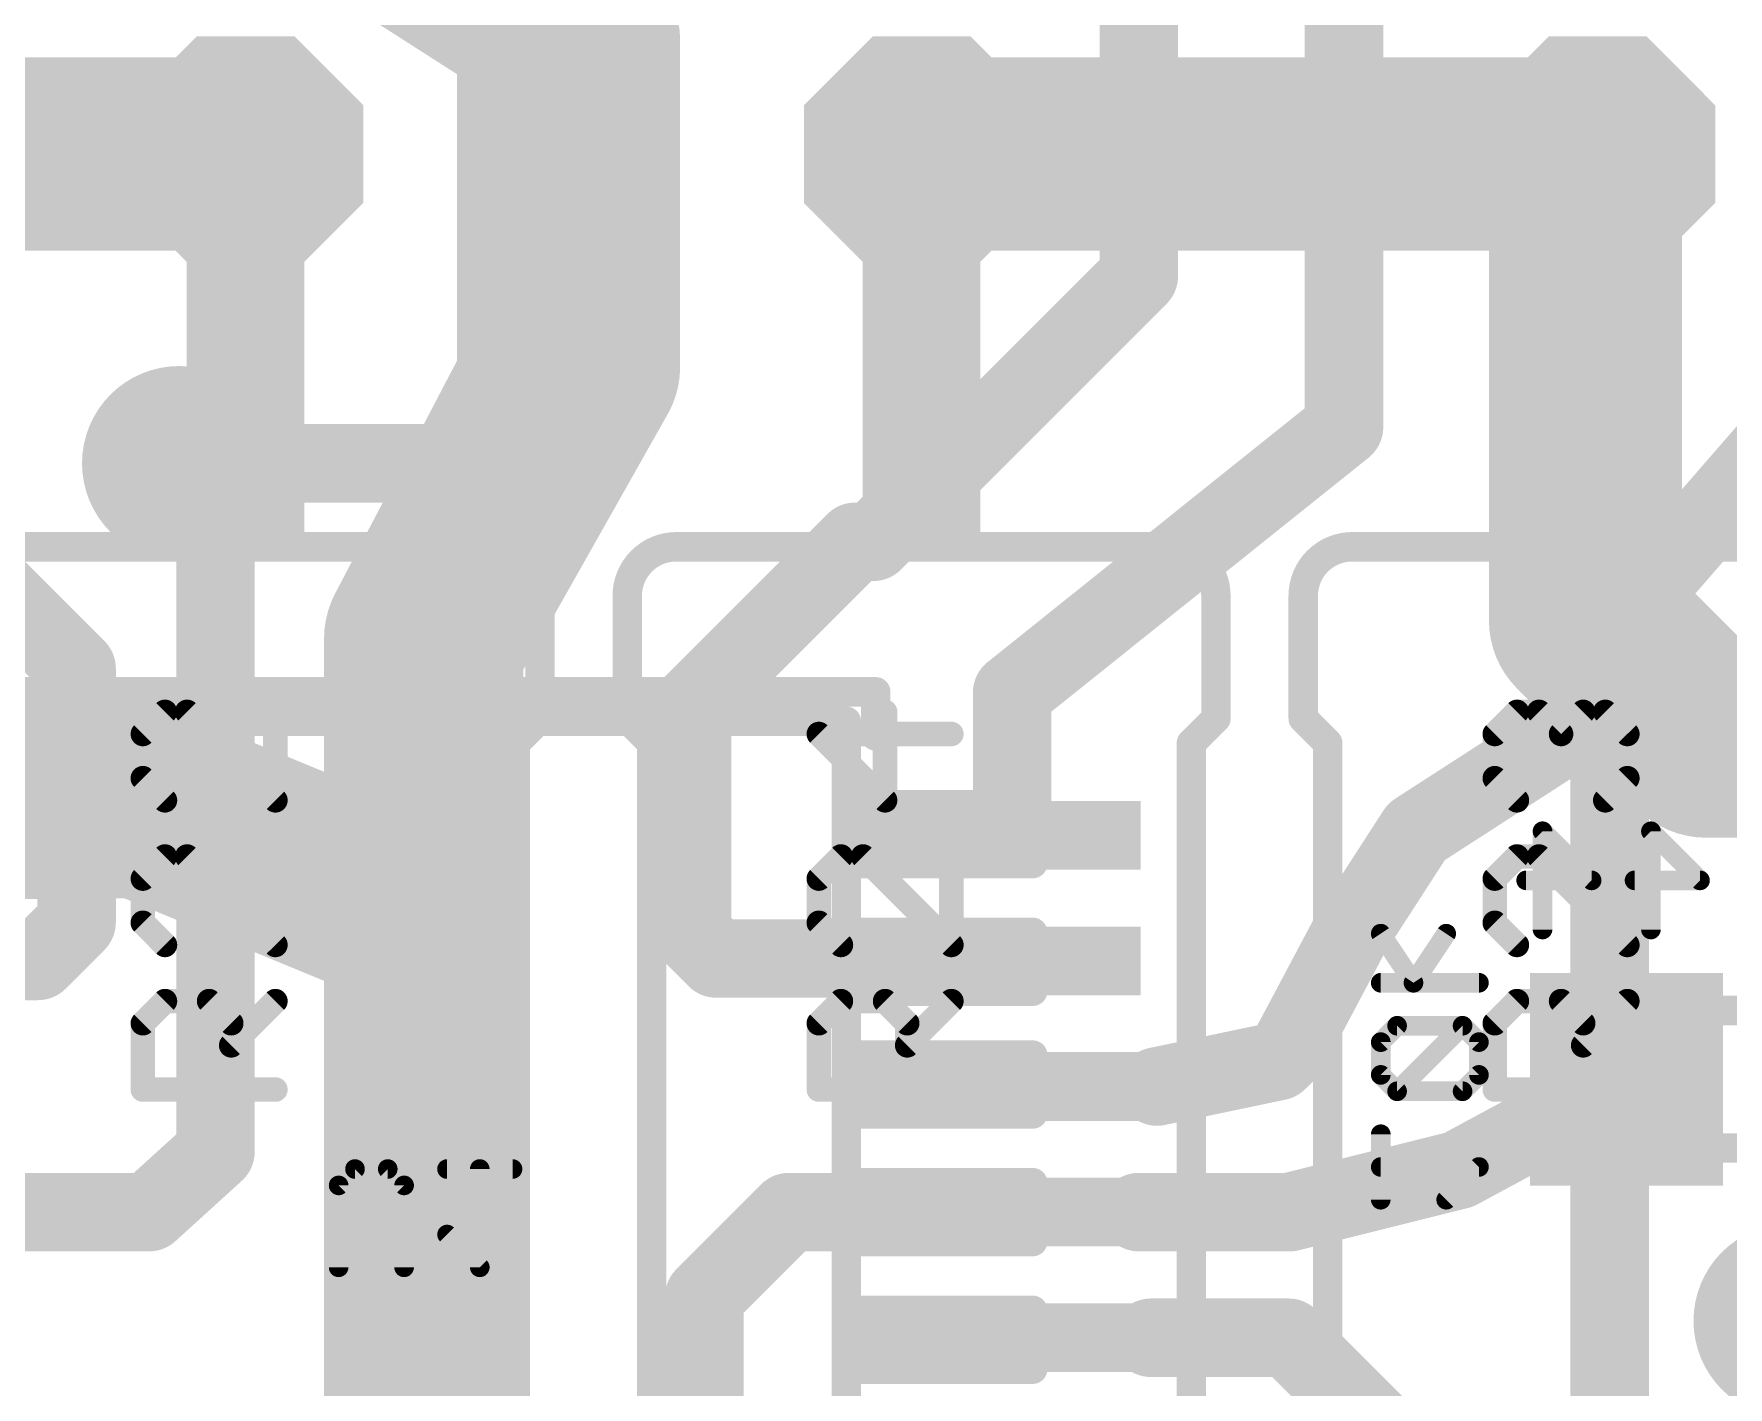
# Model space of a CAD drawing. Header units: inches. Extents: x -5 to 142, y -3 to 122.
# Drawn here: x 110.9 to 119.68, y 67.72 to 74.72 of the extents above; entities that cross this region are included whole.
import ezdxf

# ---------------------------------------------------------------- set-up
doc = ezdxf.new("R2010")
doc.units = ezdxf.units.IN
doc.header["$MEASUREMENT"] = 0
for name, color, linetype in [('1', 22, 'Continuous'), ('16', 175, 'Continuous'), ('17', 82, 'Continuous'), ('18', 82, 'Continuous'), ('2', 175, 'Continuous'), ('21', 253, 'Continuous'), ('22', 253, 'Continuous'), ('25', 253, 'Continuous'), ('26', 253, 'Continuous'), ('28', 253, 'Continuous'), ('51', 253, 'Continuous'), ('52', 253, 'Continuous')]:
    doc.layers.add(name, color=color, linetype=linetype)

# ---------------------------------------------------------------- blocks, each defined once
blk = doc.blocks.new('RECT')
blk.add_solid([(-0.5, -0.5), (0.5, -0.5), (-0.5, 0.5), (0.5, 0.5)])
blk = doc.blocks.new('OCTAGONP')
at = {"const_width": 0.5}
blk.add_lwpolyline([(-0.25, -0.1036), (-0.25, 0.1036), (-0.1036, 0.25), (0.1036, 0.25), (0.25, 0.1036), (0.25, -0.1036), (0.1036, -0.25), (-0.1036, -0.25), (-0.25, -0.1036), (-0.25, 0.1036)], dxfattribs=at)
blk = doc.blocks.new('ROUNDP')
at = {"const_width": 0.5}
blk.add_lwpolyline([(0, -0.25, 1), (0, 0.25, 1), (0, -0.25)], format="xyb", dxfattribs=at)
blk = doc.blocks.new('ROUNDV')
at = {"const_width": 0.5}
blk.add_lwpolyline([(0, -0.25, 1), (0, 0.25, 1), (0, -0.25)], format="xyb", dxfattribs=at)

msp = doc.modelspace()

# ---------------------------------------------------------------- linework, layer by layer
at = {"layer": '1'}
for points, const_width in [([(112.1875, 75.6875), (113.75, 74.6875)], 1), ([(113.75, 74.6875), (113.75, 73)], 1), ([(108.5, 74.1), (112, 74.1)], 1), ([(115.5, 74.1), (119, 74.1)], 1), ([(113.75, 73), (112.9375, 71.5625)], 1), ([(120.3125, 73.0625), (119.0625, 71.625)], 0.4064), ([(112.9375, 71.5625), (112.9375, 65.5)], 1), ([(119.0625, 71.625), (119.0625, 66.9375)], 0.4064)]:
    msp.add_lwpolyline(points, dxfattribs=dict(at, const_width=const_width))
for points, const_width in [([(114, 74.6875, 1), (113.5, 74.6875)], 0.5), ([(113.6152, 74.4769, 1), (113.8848, 74.8981)], 0.5), ([(112, 73.85, 1), (112, 74.35)], 0.5), ([(115.5, 74.35, 1), (115.5, 73.85)], 0.5), ([(119, 73.85, 1), (119, 74.35)], 0.5), ([(113.9676, 72.877, 1), (113.5324, 73.123)], 0.5), ([(113.5, 73, 1), (114, 73)], 0.5), ([(113.1875, 71.5625, 1), (112.6875, 71.5625)], 0.5), ([(112.7199, 71.6855, 1), (113.1551, 71.4395)], 0.5), ([(119.1641, 71.625, 1), (118.9609, 71.625)], 0.2032), ([(118.9858, 71.6917, 1), (119.1392, 71.5583)], 0.2032)]:
    msp.add_lwpolyline(points, format="xyb", dxfattribs=dict(at, const_width=const_width))
at = {"layer": '16'}
for points, const_width in [([(113.5938, 77.5312), (113.5938, 72.9062)], 1), ([(116.625, 73.4688), (116.625, 76.7188)], 0.4064), ([(117.6875, 76.1875), (117.6875, 72.6875)], 0.4064), ([(115.25, 72.0938), (116.625, 73.4688)], 0.4064), ([(113.5938, 72.9062), (112.9062, 71.5938)], 1), ([(111.125, 71.4375), (109.9375, 72.625)], 0.4064), ([(117.6875, 72.6875), (115.9688, 71.3125)], 0.4064), ([(111.8438, 72.1562), (111.6562, 72.5)], 0.4064), ([(111.8438, 68.9375), (111.8438, 72.1562)], 0.4064), ([(114.3125, 71.25), (115.1562, 72.0938)], 0.4064), ([(115.1562, 72.0938), (115.25, 72.0938)], 0.4064), ([(112.9062, 71.5938), (112.9062, 66.2812)], 1), ([(111.125, 70.125), (111.125, 71.4375)], 0.4064), ([(115.9688, 71.3125), (115.9688, 70.766)], 0.4064), ([(114.3125, 70.0625), (114.3125, 71.25)], 0.4064), ([(119.0312, 71.2188), (118.0625, 70.5938)], 0.4064), ([(133.875, 71.25), (119.0312, 71.2188)], 0.4064), ([(115.9688, 70.766), (115.8786, 70.575)], 0.3048), ([(118.0625, 70.5938), (117.7188, 70.0625)], 0.4064), ([(110.925, 69.925), (111.125, 70.125)], 0.4064), ([(114.4375, 69.9375), (114.3125, 70.0625)], 0.4064), ([(117.7188, 70.0625), (117.4, 69.4625)], 0.4064), ([(109.8715, 69.925), (110.925, 69.925)], 0.4064), ([(115.0312, 69.9375), (114.4375, 69.9375)], 0.4064), ([(115.4188, 69.925), (115.0312, 69.9375)], 0.3048), ([(115.8786, 69.925), (115.4188, 69.925)], 0.3048), ([(117.4, 69.4625), (117.3438, 69.4062)], 0.4064), ([(117.3438, 69.4062), (116.7188, 69.275)], 0.4064), ([(119.15, 69.3125), (118.2812, 68.8438)], 0.4064), ([(116.7188, 69.275), (115.8786, 69.275)], 0.3048), ([(111.5, 68.625), (111.8438, 68.9375)], 0.4064), ([(118.2812, 68.8438), (117.4062, 68.625)], 0.4064), ([(109.8715, 68.625), (111.5, 68.625)], 0.4064), ([(114.8125, 68.625), (114.375, 68.1875)], 0.4064), ([(115.8786, 68.625), (114.8125, 68.625)], 0.4064), ([(116.625, 68.625), (115.8786, 68.625)], 0.3048), ([(117.4062, 68.625), (116.625, 68.625)], 0.4064), ([(114.375, 68.1875), (114.375, 66.3125)], 0.4064), ([(116.6875, 67.975), (117.4, 67.975)], 0.4064), ([(117.4, 67.975), (117.875, 67.5)], 0.4064), ([(115.8786, 67.975), (115.9375, 68)], 0.3048), ([(115.9375, 68), (116.6875, 67.975)], 0.3048)]:
    msp.add_lwpolyline(points, dxfattribs=dict(at, const_width=const_width))
for points, const_width in [([(116.6968, 73.3969, 1), (116.5532, 73.5406)], 0.2032), ([(116.5234, 73.4688, 1), (116.7266, 73.4688)], 0.2032), ([(113.8152, 72.7902, 1), (113.3723, 73.0223)], 0.5), ([(113.3438, 72.9062, 1), (113.8438, 72.9062)], 0.5), ([(117.751, 72.6082, 1), (117.624, 72.7668)], 0.2032), ([(117.5859, 72.6875, 1), (117.7891, 72.6875)], 0.2032), ([(111.7454, 72.5487, 1), (111.5671, 72.4513)], 0.2032), ([(111.9454, 72.1562, 1), (111.7421, 72.1562)], 0.2032), ([(111.7546, 72.1076, 1), (111.9329, 72.2049)], 0.2032), ([(115.1562, 72.1953, 1), (115.1562, 71.9922)], 0.2032), ([(115.2281, 72.0219, 1), (115.0844, 72.1656)], 0.2032), ([(115.25, 71.9922, 1), (115.25, 72.1953)], 0.2032), ([(115.1782, 72.1656, 1), (115.3218, 72.0219)], 0.2032), ([(113.1562, 71.5938, 1), (112.6562, 71.5938)], 0.5), ([(112.6848, 71.7098, 1), (113.1277, 71.4777)], 0.5), ([(111.2266, 71.4375, 1), (111.0234, 71.4375)], 0.2032), ([(111.0532, 71.3657, 1), (111.1968, 71.5093)], 0.2032), ([(116.0704, 71.3125, 1), (115.8671, 71.3125)], 0.2032), ([(114.4141, 71.25, 1), (114.2109, 71.25)], 0.2032), ([(114.2407, 71.3218, 1), (114.3843, 71.1782)], 0.2032), ([(115.9053, 71.3918, 1), (116.0322, 71.2332)], 0.2032), ([(119.031, 71.3203, 1), (119.0315, 71.1172)], 0.2032), ([(119.0863, 71.1334, 1), (118.9762, 71.3041)], 0.2032), ([(116.0377, 70.7335, 1), (115.8998, 70.7986)], 0.1524), ([(115.8671, 70.766, 1), (116.0704, 70.766)], 0.2032), ([(118.1478, 70.5386, 1), (117.9772, 70.6489)], 0.2032), ([(118.0074, 70.6791, 1), (118.1176, 70.5084)], 0.2032), ([(115.8096, 70.6075, 1), (115.9475, 70.5425)], 0.1524), ([(111.1968, 70.0532, 1), (111.0532, 70.1968)], 0.2032), ([(111.0234, 70.125, 1), (111.2266, 70.125)], 0.2032), ([(114.3843, 70.1343, 1), (114.2407, 69.9907)], 0.2032), ([(117.6334, 70.1177, 1), (117.8041, 70.0073)], 0.2032), ([(117.8085, 70.0148, 1), (117.629, 70.1102)], 0.2032), ([(110.8532, 69.9968, 1), (110.9968, 69.8532)], 0.2032), ([(110.925, 69.8234, 1), (110.925, 70.0266)], 0.2032), ([(114.2109, 70.0625, 1), (114.4141, 70.0625)], 0.2032), ([(114.4375, 70.0391, 1), (114.4375, 69.8359)], 0.2032), ([(114.3657, 69.8657, 1), (114.5093, 70.0093)], 0.2032), ([(115.0312, 69.8359, 1), (115.0312, 70.0391)], 0.2032), ([(115.0337, 70.0137, 1), (115.0288, 69.8613)], 0.1524), ([(115.4188, 70.0012, 1), (115.4188, 69.8488)], 0.1524), ([(115.4163, 69.8488, 1), (115.4212, 70.0012)], 0.1524), ([(115.8786, 69.8488, 1), (115.8786, 70.0012)], 0.1524), ([(117.4718, 69.3907, 1), (117.3282, 69.5343)], 0.2032), ([(117.2719, 69.4781, 1), (117.4156, 69.3344)], 0.2032), ([(117.3103, 69.5102, 1), (117.4897, 69.4148)], 0.2032), ([(117.3646, 69.3068, 1), (117.3229, 69.5057)], 0.2032), ([(119.1982, 69.2231, 1), (119.1018, 69.4019)], 0.2032), ([(115.8786, 69.3512, 1), (115.8786, 69.1988)], 0.1524), ([(116.6979, 69.3744, 1), (116.7396, 69.1756)], 0.2032), ([(116.7188, 69.1988, 1), (116.7188, 69.3512)], 0.1524), ([(111.9121, 68.8623, 1), (111.7754, 69.0127)], 0.2032), ([(111.7421, 68.9375, 1), (111.9454, 68.9375)], 0.2032), ([(118.3059, 68.7452, 1), (118.2566, 68.9423)], 0.2032), ([(118.233, 68.9332, 1), (118.3295, 68.7543)], 0.2032), ([(111.4317, 68.7002, 1), (111.5683, 68.5498)], 0.2032), ([(111.5, 68.5234, 1), (111.5, 68.7266)], 0.2032), ([(114.8125, 68.7266, 1), (114.8125, 68.5234)], 0.2032), ([(114.8843, 68.5532, 1), (114.7407, 68.6968)], 0.2032), ([(115.8786, 68.7012, 1), (115.8786, 68.5488)], 0.1524), ([(115.8786, 68.5234, 1), (115.8786, 68.7266)], 0.2032), ([(116.625, 68.7266, 1), (116.625, 68.5234)], 0.2032), ([(116.625, 68.5488, 1), (116.625, 68.7012)], 0.1524), ([(117.3816, 68.7236, 1), (117.4309, 68.5264)], 0.2032), ([(117.4062, 68.5234, 1), (117.4062, 68.7266)], 0.2032), ([(114.4766, 68.1875, 1), (114.2734, 68.1875)], 0.2032), ([(114.3032, 68.2593, 1), (114.4468, 68.1157)], 0.2032), ([(116.6875, 68.0766, 1), (116.6875, 67.8734)], 0.2032), ([(117.4718, 68.0468, 1), (117.3282, 67.9032)], 0.2032), ([(117.4, 67.8734, 1), (117.4, 68.0766)], 0.2032), ([(115.8488, 68.0452, 1), (115.9083, 67.9048)], 0.1524), ([(115.94, 68.0762, 1), (115.935, 67.9238)], 0.1524), ([(115.9673, 67.9298, 1), (115.9077, 68.0702)], 0.1524), ([(116.685, 67.8988, 1), (116.69, 68.0512)], 0.1524)]:
    msp.add_lwpolyline(points, format="xyb", dxfattribs=dict(at, const_width=const_width))
at = {"layer": '2'}
for points, const_width in [([(114.0312, 73.125), (114.0312, 74.9375)], 0.4064), ([(118.9375, 74.0375), (119, 74.1)], 1), ([(118.9375, 71.6875), (118.9375, 74.0375)], 1), ([(113.4062, 72.5), (114.0312, 73.125)], 0.4064), ([(111.6562, 72.5), (113.4062, 72.5)], 0.4064), ([(119.5625, 71.0625), (118.9375, 71.6875)], 1), ([(121.125, 71.0625), (119.5625, 71.0625)], 1), ([(96.3438, 70.625), (111.4688, 70.75)], 1), ([(111.4688, 70.75), (112.9062, 70.1562)], 1), ([(112.9062, 70.1562), (112.9062, 65.5312)], 1)]:
    msp.add_lwpolyline(points, dxfattribs=dict(at, const_width=const_width))
for points, const_width in [([(119.1768, 73.9232, 1), (118.8232, 74.2768)], 0.5), ([(119.1875, 74.0375, 1), (118.6875, 74.0375)], 0.5), ([(118.7607, 74.2143, 1), (119.1143, 73.8607)], 0.5), ([(114.1031, 73.0532, 1), (113.9594, 73.1968)], 0.2032), ([(113.9296, 73.125, 1), (114.1329, 73.125)], 0.2032), ([(111.6562, 72.6016, 1), (111.6562, 72.3984)], 0.2032), ([(113.3344, 72.5718, 1), (113.4781, 72.4282)], 0.2032), ([(113.4062, 72.3984, 1), (113.4062, 72.6016)], 0.2032), ([(119.1143, 71.8643, 1), (118.7607, 71.5107)], 0.5), ([(118.6875, 71.6875, 1), (119.1875, 71.6875)], 0.5), ([(119.5625, 71.3125, 1), (119.5625, 70.8125)], 0.5), ([(119.3857, 70.8857, 1), (119.7393, 71.2393)], 0.5), ([(111.5642, 70.9811, 1), (111.3733, 70.5189)], 0.5), ([(111.4708, 70.5, 1), (111.4667, 71)], 0.5), ([(113.1562, 70.1562, 1), (112.6562, 70.1562)], 0.5), ([(112.8108, 69.9252, 1), (113.0017, 70.3873)], 0.5)]:
    msp.add_lwpolyline(points, format="xyb", dxfattribs=dict(at, const_width=const_width))
at = {"layer": '21', "const_width": 0.1524}
for points in [[(113.27, 72.068), (110.73, 72.068)], [(114.23, 72.068), (116.77, 72.068)], [(120.27, 72.068), (117.73, 72.068)], [(113.524, 71.814), (113.524, 71.179)], [(113.976, 71.814), (113.976, 71.179)], [(117.024, 71.814), (117.024, 71.179)], [(117.476, 71.814), (117.476, 71.179)], [(113.397, 71.052), (113.524, 71.179)], [(114.103, 71.052), (113.976, 71.179)], [(116.897, 71.052), (117.024, 71.179)], [(117.603, 71.052), (117.476, 71.179)], [(113.397, 71.052), (113.397, 64.448)], [(114.103, 64.448), (114.103, 71.052)], [(116.897, 64.448), (116.897, 71.052)], [(117.603, 71.052), (117.603, 64.448)]]:
    msp.add_lwpolyline(points, dxfattribs=at)
at = {"layer": '21'}
for points, const_width in [([(113.524, 71.814, 0.4142), (113.27, 72.068)], 0.1524), ([(113.27, 72.1061, 1), (113.27, 72.0299)], 0.0762), ([(113.27, 72.0299, 1), (113.27, 72.1061)], 0.0762), ([(114.23, 72.068, 0.4142), (113.976, 71.814)], 0.1524), ([(114.23, 72.1061, 1), (114.23, 72.0299)], 0.0762), ([(114.23, 72.0299, 1), (114.23, 72.1061)], 0.0762), ([(117.024, 71.814, 0.4142), (116.77, 72.068)], 0.1524), ([(116.77, 72.1061, 1), (116.77, 72.0299)], 0.0762), ([(116.77, 72.0299, 1), (116.77, 72.1061)], 0.0762), ([(117.73, 72.068, 0.4142), (117.476, 71.814)], 0.1524), ([(117.73, 72.1061, 1), (117.73, 72.0299)], 0.0762), ([(117.73, 72.0299, 1), (117.73, 72.1061)], 0.0762), ([(113.5621, 71.814, 1), (113.4859, 71.814)], 0.0762), ([(113.4859, 71.814, 1), (113.5621, 71.814)], 0.0762), ([(114.0141, 71.814, 1), (113.9379, 71.814)], 0.0762), ([(113.9379, 71.814, 1), (114.0141, 71.814)], 0.0762), ([(117.0621, 71.814, 1), (116.9859, 71.814)], 0.0762), ([(116.9859, 71.814, 1), (117.0621, 71.814)], 0.0762), ([(117.5141, 71.814, 1), (117.4379, 71.814)], 0.0762), ([(117.4379, 71.814, 1), (117.5141, 71.814)], 0.0762), ([(113.5509, 71.1521, 1), (113.4971, 71.2059)], 0.0762), ([(114.0029, 71.2059, 1), (113.9491, 71.1521)], 0.0762), ([(117.0509, 71.1521, 1), (116.9971, 71.2059)], 0.0762), ([(117.5029, 71.2059, 1), (117.4491, 71.1521)], 0.0762), ([(113.4859, 71.179, 1), (113.5621, 71.179)], 0.0762), ([(113.9379, 71.179, 1), (114.0141, 71.179)], 0.0762), ([(116.9859, 71.179, 1), (117.0621, 71.179)], 0.0762), ([(117.4379, 71.179, 1), (117.5141, 71.179)], 0.0762), ([(113.4351, 71.052, 1), (113.3589, 71.052)], 0.0762), ([(113.3701, 71.0789, 1), (113.4239, 71.0251)], 0.0762), ([(114.1411, 71.052, 1), (114.0649, 71.052)], 0.0762), ([(114.0761, 71.0251, 1), (114.1299, 71.0789)], 0.0762), ([(116.9351, 71.052, 1), (116.8589, 71.052)], 0.0762), ([(116.8701, 71.0789, 1), (116.9239, 71.0251)], 0.0762), ([(117.6411, 71.052, 1), (117.5649, 71.052)], 0.0762), ([(117.5761, 71.0251, 1), (117.6299, 71.0789)], 0.0762)]:
    msp.add_lwpolyline(points, format="xyb", dxfattribs=dict(at, const_width=const_width))
at = {"layer": '22', "const_width": 0.1524}
for points in [[(110.4874, 71.3174), (115.2626, 71.3174)], [(115.2626, 71.3174), (115.2626, 71.0888)]]:
    msp.add_lwpolyline(points, dxfattribs=at)
at = {"layer": '22', "const_width": 0.0762}
for points in [[(115.3007, 71.3174, 1), (115.2245, 71.3174)], [(115.2626, 71.2793, 1), (115.2626, 71.3555)], [(115.2245, 71.0888, 1), (115.3007, 71.0888)]]:
    msp.add_lwpolyline(points, format="xyb", dxfattribs=at)
at = {"layer": '25', "const_width": 0.127}
for points in [[(111.5823, 71.2137), (111.4679, 71.0993)], [(111.6967, 71.2137), (111.5823, 71.2137)], [(112.1543, 70.7561), (111.6967, 71.2137)], [(112.1543, 71.2137), (112.1543, 70.7561)], [(115.3111, 70.7561), (115.3111, 71.2137)], [(118.4679, 71.0993), (118.5823, 71.2137)], [(118.5823, 71.2137), (118.6967, 71.2137)], [(118.6967, 71.2137), (118.8111, 71.0993)], [(118.8111, 71.0993), (118.9255, 71.2137)], [(118.9255, 71.2137), (119.0399, 71.2137)], [(119.0399, 71.2137), (119.1543, 71.0993)], [(111.4679, 71.0993), (111.4679, 70.8705)], [(115.6543, 71.0993), (114.9679, 71.0993)], [(114.9679, 71.0993), (115.3111, 70.7561)], [(118.4679, 70.8705), (118.4679, 71.0993)], [(118.8111, 71.0993), (118.8111, 70.9849)], [(119.1543, 71.0993), (119.1543, 70.8705)], [(111.4679, 70.8705), (111.5823, 70.7561)], [(118.5823, 70.7561), (118.4679, 70.8705)], [(119.1543, 70.8705), (119.0399, 70.7561)], [(111.5823, 70.4653), (111.4679, 70.3509)], [(111.6967, 70.4653), (111.5823, 70.4653)], [(112.1543, 70.0077), (111.6967, 70.4653)], [(112.1543, 70.4653), (112.1543, 70.0077)], [(115.0823, 70.4653), (114.9679, 70.3509)], [(115.1967, 70.4653), (115.0823, 70.4653)], [(115.6543, 70.0077), (115.1967, 70.4653)], [(115.6543, 70.4653), (115.6543, 70.0077)], [(118.5823, 70.4653), (118.4679, 70.3509)], [(118.6967, 70.4653), (118.5823, 70.4653)], [(119.1543, 70.0077), (118.6967, 70.4653)], [(119.1543, 70.4653), (119.1543, 70.0077)], [(111.4679, 70.3509), (111.4679, 70.1221)], [(114.9679, 70.3509), (114.9679, 70.1221)], [(118.4679, 70.3509), (118.4679, 70.1221)], [(111.4679, 70.1221), (111.5823, 70.0077)], [(114.9679, 70.1221), (115.0823, 70.0077)], [(118.4679, 70.1221), (118.5823, 70.0077)], [(111.4679, 69.6024), (111.5823, 69.7168)], [(111.5823, 69.7168), (111.8111, 69.7168)], [(111.8111, 69.7168), (111.9255, 69.6024)], [(111.9255, 69.488), (112.1543, 69.7168)], [(114.9679, 69.6024), (115.0823, 69.7168)], [(115.0823, 69.7168), (115.3111, 69.7168)], [(115.3111, 69.7168), (115.4255, 69.6024)], [(115.4255, 69.488), (115.6543, 69.7168)], [(118.4679, 69.6024), (118.5823, 69.7168)], [(118.5823, 69.7168), (118.8111, 69.7168)], [(118.8111, 69.7168), (118.9255, 69.6024)], [(118.9255, 69.488), (119.1543, 69.7168)], [(111.4679, 69.2593), (111.4679, 69.6024)], [(111.9255, 69.6024), (111.9255, 69.2593)], [(114.9679, 69.2593), (114.9679, 69.6024)], [(115.4255, 69.6024), (115.4255, 69.2593)], [(118.4679, 69.2593), (118.4679, 69.6024)], [(118.9255, 69.6024), (118.9255, 69.2593)], [(112.1543, 69.2593), (111.4679, 69.2593)], [(115.6543, 69.2593), (114.9679, 69.2593)], [(119.1543, 69.2593), (118.4679, 69.2593)]]:
    msp.add_lwpolyline(points, dxfattribs=at)
at = {"layer": '25', "const_width": 0.0635}
for points in [[(111.5823, 71.2454, 1), (111.5823, 71.1819)], [(111.6048, 71.1912, 1), (111.5599, 71.2361)], [(111.7192, 71.2361, 1), (111.6743, 71.1912)], [(111.6967, 71.1819, 1), (111.6967, 71.2454)], [(112.1861, 71.2137, 1), (112.1226, 71.2137)], [(115.3429, 71.2137, 1), (115.2794, 71.2137)], [(118.5823, 71.2454, 1), (118.5823, 71.1819)], [(118.6048, 71.1912, 1), (118.5599, 71.2361)], [(118.7192, 71.2361, 1), (118.6743, 71.1912)], [(118.6967, 71.1819, 1), (118.6967, 71.2454)], [(118.9255, 71.2454, 1), (118.9255, 71.1819)], [(118.948, 71.1912, 1), (118.9031, 71.2361)], [(119.0624, 71.2361, 1), (119.0175, 71.1912)], [(119.0399, 71.1819, 1), (119.0399, 71.2454)], [(111.4997, 71.0993, 1), (111.4362, 71.0993)], [(111.4455, 71.1217, 1), (111.4904, 71.0768)], [(114.9679, 71.131, 1), (114.9679, 71.0675)], [(114.9904, 71.1217, 1), (114.9455, 71.0768)], [(115.6543, 71.0675, 1), (115.6543, 71.131)], [(118.4997, 71.0993, 1), (118.4362, 71.0993)], [(118.4455, 71.1217, 1), (118.4904, 71.0768)], [(118.8429, 71.0993, 1), (118.7794, 71.0993)], [(118.7887, 71.1217, 1), (118.8336, 71.0768)], [(118.7887, 71.0768, 1), (118.8336, 71.1217)], [(119.1861, 71.0993, 1), (119.1226, 71.0993)], [(119.1318, 71.0768, 1), (119.1768, 71.1217)], [(118.7794, 70.9849, 1), (118.8429, 70.9849)], [(111.4362, 70.8705, 1), (111.4997, 70.8705)], [(111.4904, 70.8929, 1), (111.4455, 70.848)], [(118.4362, 70.8705, 1), (118.4997, 70.8705)], [(118.4904, 70.8929, 1), (118.4455, 70.848)], [(119.1226, 70.8705, 1), (119.1861, 70.8705)], [(119.1768, 70.848, 1), (119.1318, 70.8929)], [(111.5599, 70.7336, 1), (111.6048, 70.7785)], [(112.1318, 70.7336, 1), (112.1768, 70.7785)], [(115.2887, 70.7336, 1), (115.3336, 70.7785)], [(118.5599, 70.7336, 1), (118.6048, 70.7785)], [(119.0175, 70.7785, 1), (119.0624, 70.7336)], [(112.1226, 70.7561, 1), (112.1861, 70.7561)], [(115.2794, 70.7561, 1), (115.3429, 70.7561)], [(111.5823, 70.497, 1), (111.5823, 70.4335)], [(111.6048, 70.4428, 1), (111.5599, 70.4877)], [(111.7192, 70.4877, 1), (111.6743, 70.4428)], [(111.6967, 70.4335, 1), (111.6967, 70.497)], [(112.1861, 70.4653, 1), (112.1226, 70.4653)], [(115.0823, 70.497, 1), (115.0823, 70.4335)], [(115.1048, 70.4428, 1), (115.0599, 70.4877)], [(115.2192, 70.4877, 1), (115.1743, 70.4428)], [(115.1967, 70.4335, 1), (115.1967, 70.497)], [(115.6861, 70.4653, 1), (115.6226, 70.4653)], [(118.5823, 70.497, 1), (118.5823, 70.4335)], [(118.6048, 70.4428, 1), (118.5599, 70.4877)], [(118.7192, 70.4877, 1), (118.6743, 70.4428)], [(118.6967, 70.4335, 1), (118.6967, 70.497)], [(119.1861, 70.4653, 1), (119.1226, 70.4653)], [(111.4997, 70.3509, 1), (111.4362, 70.3509)], [(111.4455, 70.3733, 1), (111.4904, 70.3284)], [(114.9997, 70.3509, 1), (114.9362, 70.3509)], [(114.9455, 70.3733, 1), (114.9904, 70.3284)], [(118.4997, 70.3509, 1), (118.4362, 70.3509)], [(118.4455, 70.3733, 1), (118.4904, 70.3284)], [(111.4904, 70.1445, 1), (111.4455, 70.0996)], [(114.9904, 70.1445, 1), (114.9455, 70.0996)], [(118.4904, 70.1445, 1), (118.4455, 70.0996)], [(111.4362, 70.1221, 1), (111.4997, 70.1221)], [(114.9362, 70.1221, 1), (114.9997, 70.1221)], [(118.4362, 70.1221, 1), (118.4997, 70.1221)], [(111.5599, 69.9852, 1), (111.6048, 70.0301)], [(112.1226, 70.0077, 1), (112.1861, 70.0077)], [(112.1318, 69.9852, 1), (112.1768, 70.0301)], [(115.0599, 69.9852, 1), (115.1048, 70.0301)], [(115.6226, 70.0077, 1), (115.6861, 70.0077)], [(115.6318, 69.9852, 1), (115.6768, 70.0301)], [(118.5599, 69.9852, 1), (118.6048, 70.0301)], [(119.1226, 70.0077, 1), (119.1861, 70.0077)], [(119.1318, 69.9852, 1), (119.1768, 70.0301)], [(111.5823, 69.7486, 1), (111.5823, 69.6851)], [(111.6048, 69.6944, 1), (111.5599, 69.7393)], [(111.8336, 69.7393, 1), (111.7887, 69.6944)], [(111.8111, 69.6851, 1), (111.8111, 69.7486)], [(112.1768, 69.6944, 1), (112.1318, 69.7393)], [(115.0823, 69.7486, 1), (115.0823, 69.6851)], [(115.1048, 69.6944, 1), (115.0599, 69.7393)], [(115.3336, 69.7393, 1), (115.2887, 69.6944)], [(115.3111, 69.6851, 1), (115.3111, 69.7486)], [(115.6768, 69.6944, 1), (115.6318, 69.7393)], [(118.5823, 69.7486, 1), (118.5823, 69.6851)], [(118.6048, 69.6944, 1), (118.5599, 69.7393)], [(118.8336, 69.7393, 1), (118.7887, 69.6944)], [(118.8111, 69.6851, 1), (118.8111, 69.7486)], [(119.1768, 69.6944, 1), (119.1318, 69.7393)], [(111.4997, 69.6024, 1), (111.4362, 69.6024)], [(111.4455, 69.6249, 1), (111.4904, 69.58)], [(111.9573, 69.6024, 1), (111.8938, 69.6024)], [(111.9031, 69.58, 1), (111.948, 69.6249)], [(114.9997, 69.6024, 1), (114.9362, 69.6024)], [(114.9455, 69.6249, 1), (114.9904, 69.58)], [(115.4573, 69.6024, 1), (115.3938, 69.6024)], [(115.4031, 69.58, 1), (115.448, 69.6249)], [(118.4997, 69.6024, 1), (118.4362, 69.6024)], [(118.4455, 69.6249, 1), (118.4904, 69.58)], [(118.9573, 69.6024, 1), (118.8938, 69.6024)], [(118.9031, 69.58, 1), (118.948, 69.6249)], [(111.9031, 69.5105, 1), (111.948, 69.4656)], [(115.4031, 69.5105, 1), (115.448, 69.4656)], [(118.9031, 69.5105, 1), (118.948, 69.4656)], [(111.4679, 69.291, 1), (111.4679, 69.2275)], [(112.1543, 69.2275, 1), (112.1543, 69.291)], [(114.9679, 69.291, 1), (114.9679, 69.2275)], [(115.6543, 69.2275, 1), (115.6543, 69.291)], [(118.4679, 69.291, 1), (118.4679, 69.2275)], [(119.1543, 69.2275, 1), (119.1543, 69.291)], [(111.4362, 69.2593, 1), (111.4997, 69.2593)], [(111.8938, 69.2593, 1), (111.9573, 69.2593)], [(114.9362, 69.2593, 1), (114.9997, 69.2593)], [(115.3938, 69.2593, 1), (115.4573, 69.2593)], [(118.4362, 69.2593, 1), (118.4997, 69.2593)], [(118.8938, 69.2593, 1), (118.9573, 69.2593)]]:
    msp.add_lwpolyline(points, format="xyb", dxfattribs=at)
at = {"layer": '26', "const_width": 0.1016}
for points in [[(118.7151, 70.0875), (118.7151, 70.5959)], [(118.7151, 70.5959), (118.9693, 70.3417)], [(119.2764, 70.0875), (119.2764, 70.5959)], [(119.2764, 70.5959), (119.5306, 70.3417)], [(118.9693, 70.3417), (118.6303, 70.3417)], [(119.5306, 70.3417), (119.1916, 70.3417)], [(112.4817, 68.7632), (112.5664, 68.848)], [(112.5664, 68.848), (112.7359, 68.848)], [(112.7359, 68.848), (112.8207, 68.7632)], [(113.043, 68.848), (113.382, 68.848)], [(113.2125, 68.3395), (113.2125, 68.848)], [(112.4817, 68.3395), (112.4817, 68.7632)], [(112.8207, 68.7632), (112.8207, 68.3395)], [(113.043, 68.509), (113.2125, 68.3395)]]:
    msp.add_lwpolyline(points, dxfattribs=at)
at = {"layer": '26', "const_width": 0.0508}
for points in [[(118.7405, 70.5959, 1), (118.6897, 70.5959)], [(118.733, 70.6138, 1), (118.6971, 70.5779)], [(119.3018, 70.5959, 1), (119.251, 70.5959)], [(119.2943, 70.6138, 1), (119.2584, 70.5779)], [(118.6303, 70.3671, 1), (118.6303, 70.3163)], [(118.9513, 70.3237, 1), (118.9872, 70.3596)], [(118.9693, 70.3163, 1), (118.9693, 70.3671)], [(119.1916, 70.3671, 1), (119.1916, 70.3163)], [(119.5126, 70.3237, 1), (119.5485, 70.3596)], [(119.5306, 70.3163, 1), (119.5306, 70.3671)], [(118.6897, 70.0875, 1), (118.7405, 70.0875)], [(119.251, 70.0875, 1), (119.3018, 70.0875)], [(112.5664, 68.8734, 1), (112.5664, 68.8226)], [(112.5844, 68.83, 1), (112.5485, 68.8659)], [(112.7539, 68.8659, 1), (112.718, 68.83)], [(112.7359, 68.8226, 1), (112.7359, 68.8734)], [(113.043, 68.8734, 1), (113.043, 68.8226)], [(113.2379, 68.848, 1), (113.1871, 68.848)], [(113.382, 68.8226, 1), (113.382, 68.8734)], [(112.5071, 68.7632, 1), (112.4563, 68.7632)], [(112.4637, 68.7812, 1), (112.4997, 68.7453)], [(112.8461, 68.7632, 1), (112.7953, 68.7632)], [(112.8027, 68.7453, 1), (112.8386, 68.7812)], [(113.061, 68.527, 1), (113.025, 68.491)], [(112.4563, 68.3395, 1), (112.5071, 68.3395)], [(112.7953, 68.3395, 1), (112.8461, 68.3395)], [(113.1871, 68.3395, 1), (113.2379, 68.3395)], [(113.1945, 68.3216, 1), (113.2304, 68.3575)]]:
    msp.add_lwpolyline(points, format="xyb", dxfattribs=at)
at = {"layer": '28', "const_width": 0.0508}
for points in [[(117.8986, 70.0801, 1), (117.8563, 70.0519)], [(118.2375, 70.0519, 1), (118.1953, 70.0801)], [(117.8775, 69.8372, 1), (117.8775, 69.7864)], [(118.0258, 69.8259, 1), (118.0681, 69.7977)], [(118.0258, 69.7977, 1), (118.0681, 69.8259)], [(118.3859, 69.7864, 1), (118.3859, 69.8372)], [(117.9622, 69.6148, 1), (117.9622, 69.564)], [(117.9801, 69.5715, 1), (117.9442, 69.6074)], [(118.3191, 69.6074, 1), (118.2832, 69.5715)], [(118.3191, 69.5715, 1), (118.2832, 69.6074)], [(118.3011, 69.564, 1), (118.3011, 69.6148)], [(117.8595, 69.5227, 1), (117.8954, 69.4867)], [(117.9029, 69.5047, 1), (117.8521, 69.5047)], [(118.4113, 69.5047, 1), (118.3605, 69.5047)], [(118.3679, 69.4867, 1), (118.4038, 69.5227)], [(117.8954, 69.3532, 1), (117.8595, 69.3173)], [(117.8521, 69.3352, 1), (117.9029, 69.3352)], [(117.9622, 69.2759, 1), (117.9622, 69.2251)], [(118.3011, 69.2251, 1), (118.3011, 69.2759)], [(118.3605, 69.3352, 1), (118.4113, 69.3352)], [(118.4038, 69.3173, 1), (118.3679, 69.3532)], [(117.9442, 69.2684, 1), (117.9801, 69.2325)], [(117.9442, 69.2325, 1), (117.9801, 69.2684)], [(118.2832, 69.2684, 1), (118.3191, 69.2325)], [(117.9029, 69.0281, 1), (117.8521, 69.0281)], [(117.8775, 68.884, 1), (117.8775, 68.8332)], [(118.4038, 68.8407, 1), (118.3679, 68.8766)], [(118.3859, 68.8332, 1), (118.3859, 68.884)], [(117.8521, 68.6892, 1), (117.9029, 68.6892)], [(118.1984, 68.7071, 1), (118.2344, 68.6712)]]:
    msp.add_lwpolyline(points, format="xyb", dxfattribs=at)
at = {"layer": '28', "const_width": 0.1016}
for points in [[(117.8775, 70.066), (118.0469, 69.8118)], [(118.0469, 69.8118), (118.2164, 70.066)], [(117.8775, 69.8118), (118.3859, 69.8118)], [(117.9622, 69.5894), (117.8775, 69.5047)], [(118.3011, 69.5894), (117.9622, 69.5894)], [(117.9622, 69.2505), (118.3011, 69.5894)], [(118.3859, 69.5047), (118.3011, 69.5894)], [(117.8775, 69.5047), (117.8775, 69.3352)], [(118.3859, 69.3352), (118.3859, 69.5047)], [(117.8775, 69.3352), (117.9622, 69.2505)], [(117.9622, 69.2505), (118.3011, 69.2505)], [(118.3011, 69.2505), (118.3859, 69.3352)], [(117.8775, 68.6892), (117.8775, 69.0281)], [(118.3859, 68.8586), (117.8775, 68.8586)], [(118.2164, 68.6892), (118.3859, 68.8586)]]:
    msp.add_lwpolyline(points, dxfattribs=at)
at = {"layer": '51', "const_width": 0.6096}
for points in [[(112, 74.1), (112, 72.83)], [(115.5, 74.1), (115.5, 72.83)], [(119, 74.1), (119, 72.83)]]:
    msp.add_lwpolyline(points, dxfattribs=at)
at = {"layer": '51', "const_width": 0.3048}
for points in [[(112.1524, 74.1, 1), (111.8476, 74.1)], [(115.6524, 74.1, 1), (115.3476, 74.1)], [(119.1524, 74.1, 1), (118.8476, 74.1)], [(111.8476, 72.83, 1), (112.1524, 72.83)], [(115.3476, 72.83, 1), (115.6524, 72.83)], [(118.8476, 72.83, 1), (119.1524, 72.83)]]:
    msp.add_lwpolyline(points, format="xyb", dxfattribs=at)
at = {"layer": '52', "const_width": 0.1524}
for points in [[(110.6398, 71.165), (115.1102, 71.165)], [(115.1102, 71.165), (115.1102, 66.085)], [(115.1102, 70.4284), (115.1356, 70.7332)], [(115.1356, 70.7332), (116.0754, 70.7332)], [(116.0754, 70.7332), (116.0754, 70.4284)], [(116.0754, 70.4284), (115.1102, 70.4284)], [(115.1102, 69.768), (115.1102, 70.0728)], [(115.1102, 70.0728), (116.0754, 70.0728)], [(116.0754, 70.0728), (116.0754, 69.768)], [(116.0754, 69.768), (115.1102, 69.768)], [(119.568, 69.6685), (120.432, 69.6685)], [(115.1102, 69.133), (115.1102, 69.4378)], [(115.1102, 69.4378), (116.0754, 69.4378)], [(116.0754, 69.4378), (116.0754, 69.133)], [(116.0754, 69.133), (115.1102, 69.133)], [(120.432, 68.9565), (119.568, 68.9565)], [(115.1102, 68.4726), (115.1102, 68.7774)], [(115.1102, 68.7774), (116.0754, 68.7774)], [(116.0754, 68.7774), (116.0754, 68.4726)], [(116.0754, 68.4726), (115.1102, 68.4726)], [(115.1102, 67.8122), (115.1102, 68.117)], [(115.1102, 68.117), (116.0754, 68.117)], [(116.0754, 68.117), (116.0754, 67.8122)], [(116.0754, 67.8122), (115.1102, 67.8122)]]:
    msp.add_lwpolyline(points, dxfattribs=at)
at = {"layer": '52', "const_width": 0.0762}
for points in [[(115.1483, 71.165, 1), (115.0721, 71.165)], [(115.1102, 71.1269, 1), (115.1102, 71.2031)], [(115.1356, 70.7713, 1), (115.1356, 70.6951)], [(115.1736, 70.73, 1), (115.0976, 70.7364)], [(116.1135, 70.7332, 1), (116.0373, 70.7332)], [(116.0754, 70.6951, 1), (116.0754, 70.7713)], [(115.1102, 70.4665, 1), (115.1102, 70.3903)], [(115.0722, 70.4316, 1), (115.1482, 70.4252)], [(116.0373, 70.4284, 1), (116.1135, 70.4284)], [(116.0754, 70.3903, 1), (116.0754, 70.4665)], [(115.1483, 70.0728, 1), (115.0721, 70.0728)], [(115.1102, 70.1109, 1), (115.1102, 70.0347)], [(116.1135, 70.0728, 1), (116.0373, 70.0728)], [(116.0754, 70.0347, 1), (116.0754, 70.1109)], [(115.1102, 69.8061, 1), (115.1102, 69.7299)], [(116.0754, 69.7299, 1), (116.0754, 69.8061)], [(115.0721, 69.768, 1), (115.1483, 69.768)], [(116.0373, 69.768, 1), (116.1135, 69.768)], [(119.568, 69.7066, 1), (119.568, 69.6304)], [(115.1483, 69.4378, 1), (115.0721, 69.4378)], [(115.1102, 69.4759, 1), (115.1102, 69.3997)], [(116.1135, 69.4378, 1), (116.0373, 69.4378)], [(116.0754, 69.3997, 1), (116.0754, 69.4759)], [(115.1102, 69.1711, 1), (115.1102, 69.0949)], [(115.0721, 69.133, 1), (115.1483, 69.133)], [(116.0373, 69.133, 1), (116.1135, 69.133)], [(116.0754, 69.0949, 1), (116.0754, 69.1711)], [(119.568, 68.9946, 1), (119.568, 68.9184)], [(115.1483, 68.7774, 1), (115.0721, 68.7774)], [(115.1102, 68.8155, 1), (115.1102, 68.7393)], [(116.1135, 68.7774, 1), (116.0373, 68.7774)], [(116.0754, 68.7393, 1), (116.0754, 68.8155)], [(115.1102, 68.5107, 1), (115.1102, 68.4345)], [(116.0754, 68.4345, 1), (116.0754, 68.5107)], [(115.0721, 68.4726, 1), (115.1483, 68.4726)], [(116.0373, 68.4726, 1), (116.1135, 68.4726)], [(115.1483, 68.117, 1), (115.0721, 68.117)], [(115.1102, 68.1551, 1), (115.1102, 68.0789)], [(116.1135, 68.117, 1), (116.0373, 68.117)], [(116.0754, 68.0789, 1), (116.0754, 68.1551)], [(115.1102, 67.8503, 1), (115.1102, 67.7741)], [(115.0721, 67.8122, 1), (115.1483, 67.8122)], [(116.0373, 67.8122, 1), (116.1135, 67.8122)], [(116.0754, 67.7741, 1), (116.0754, 67.8503)]]:
    msp.add_lwpolyline(points, format="xyb", dxfattribs=at)

# ---------------------------------------------------------------- block references
at = {"layer": '16', "xscale": 1.5113, "yscale": 0.3556}
for p in [(115.8786, 70.575), (115.8786, 69.925), (115.8786, 69.275), (115.8786, 68.625), (115.8786, 67.975)]:
    msp.add_blockref('RECT', p, dxfattribs=at)
at = {"layer": '16', "yscale": 1.1, "rotation": 180}
msp.add_blockref('RECT', (119.15, 69.3125), dxfattribs=at)
at = {"layer": '17', "xscale": 1.2192, "yscale": 1.2192}
for name, p, rotation in [('OCTAGONP', (112, 74.1), 90), ('ROUNDP', (112, 74.1), 90), ('ROUNDP', (112, 74.1), 90), ('OCTAGONP', (112, 74.1), 90), ('OCTAGONP', (115.5, 74.1), 270), ('ROUNDP', (115.5, 74.1), 270), ('ROUNDP', (115.5, 74.1), 270), ('OCTAGONP', (115.5, 74.1), 270), ('OCTAGONP', (119, 74.1), 90), ('ROUNDP', (119, 74.1), 90), ('ROUNDP', (119, 74.1), 90), ('OCTAGONP', (119, 74.1), 90)]:
    msp.add_blockref(name, p, dxfattribs=dict(at, rotation=rotation))
at = {"layer": '18'}
for p, xscale, yscale in [((111.6562, 72.5), 1.0064, 1.0064), ((111.6562, 72.5), 1.0064, 1.0064), ((111.6562, 72.5), 0.9048, 0.9048), ((111.6562, 72.5), 0.9048, 0.9048), ((120, 68.0625), 1.0064, 1.0064), ((120, 68.0625), 1.0064, 1.0064), ((120, 68.0625), 0.9048, 0.9048), ((120, 68.0625), 0.9048, 0.9048)]:
    msp.add_blockref('ROUNDV', p, dxfattribs=dict(at, xscale=xscale, yscale=yscale))
at = {"layer": '21', "xscale": 0.8636, "yscale": 0.6096}
for p, rotation in [((112, 72.4998), 90), ((115.5, 72.4998), 270), ((119, 72.4998), 90)]:
    msp.add_blockref('RECT', p, dxfattribs=dict(at, rotation=rotation))
at = {"layer": '52', "xscale": 0.4064, "yscale": 0.8636, "rotation": 180}
msp.add_blockref('RECT', (119.365, 69.3125), dxfattribs=at)

doc.saveas('drawing.dxf')
